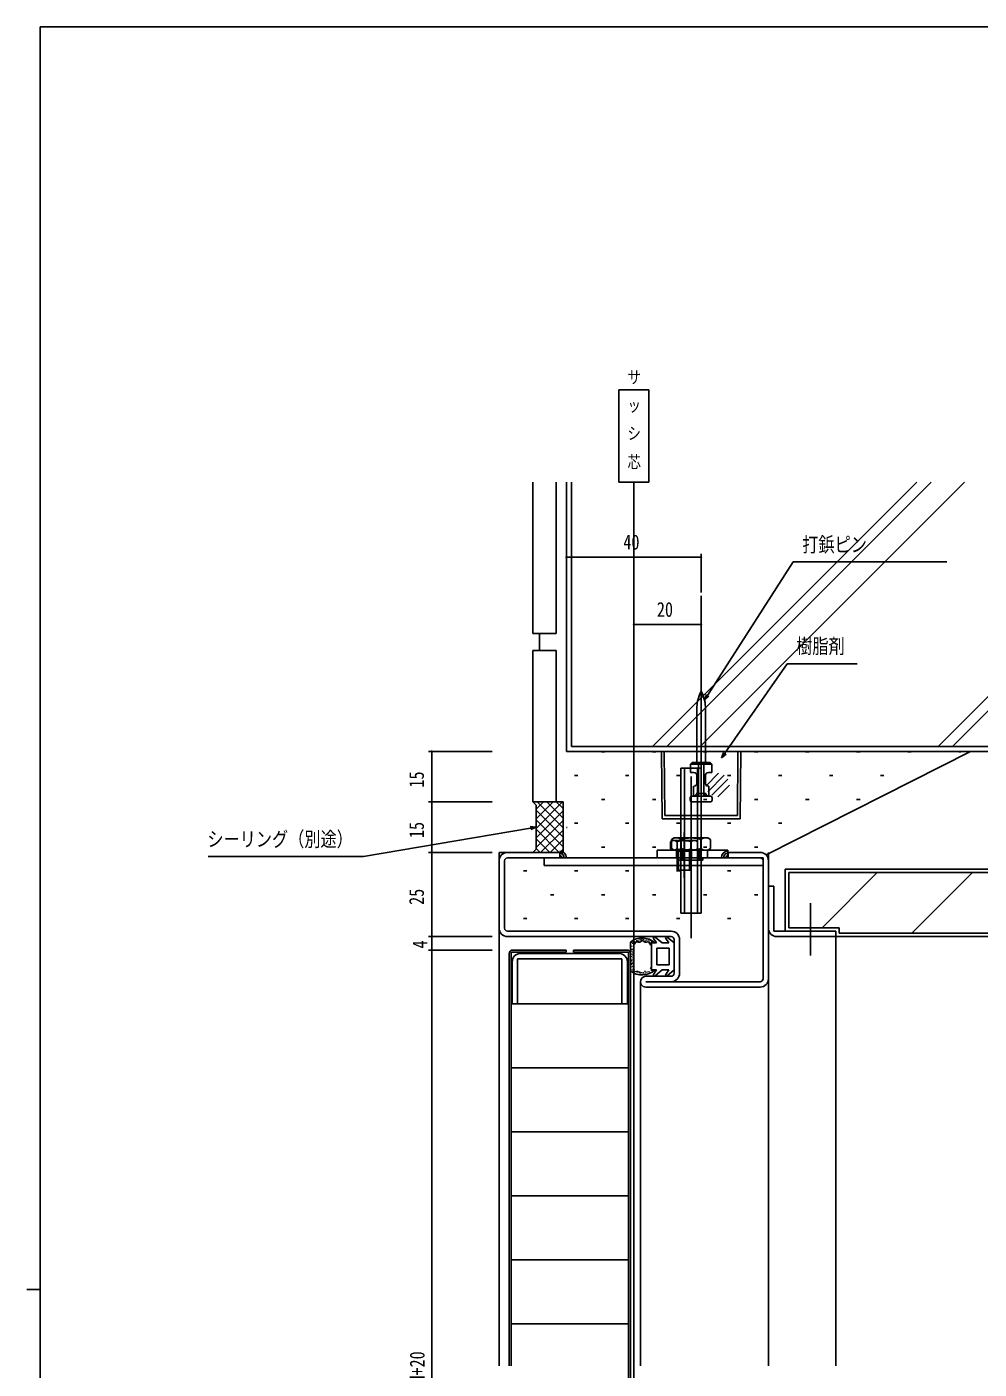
# Model space of a CAD drawing. Units: millimetres, scale not verified. Extents: x -1514 to 567, y -403 to 403.
# Drawn here: x -566.7 to -283.9, y 0.3 to 399 of the extents above; entities that cross this region are included whole.
import ezdxf
from ezdxf.enums import TextEntityAlignment as Align

# ---------------------------------------------------------------- set-up
doc = ezdxf.new("R2010")
doc.units = ezdxf.units.MM
doc.header["$LTSCALE"] = 2
for name, color, linetype in [('0-2_YKK_11', 7, 'Continuous'), ('0-3_YKK_12', 2, 'Continuous'), ('0-4_YKK_13', 4, 'Continuous'), ('0-5_YKK_D', 6, 'Continuous'), ('0-6_YKK_ZWAK', 7, 'Continuous'), ('0-7_YSS_K', 3, 'Continuous')]:
    doc.layers.add(name, color=color, linetype=linetype)
doc.styles.add('ＭＳ ゴシック', font='')
doc.styles.get('ＭＳ ゴシック').set_extended_font_data('MS Gothic')

msp = doc.modelspace()

# ---------------------------------------------------------------- linework, layer by layer
at = {"layer": '0-2_YKK_11'}
for p, q in [((-423.984, 153.809), (-408.484, 153.809)), ((-408.484, 152.209), (-423.984, 152.209)), ((-408.484, 153.809), (-408.484, 152.209)), ((-358.484, 153.809), (-348.984, 153.809)), ((-358.484, 152.209), (-358.484, 153.809)), ((-348.984, 152.209), (-358.484, 152.209)), ((-426.484, 131.309), (-426.484, 151.309)), ((-424.884, 151.309), (-424.884, 131.309)), ((-348.084, 116.309), (-348.084, 151.309)), ((-346.484, 151.309), (-346.484, 116.309)), ((-346.484, 143.809), (-346.484, 131.309)), ((-344.884, 143.809), (-346.484, 143.809)), ((-344.884, 130.409), (-344.884, 143.809)), ((-423.984, 130.409), (-375.384, 130.409)), ((-375.384, 128.809), (-423.984, 128.809)), ((-374.484, 117.91), (-374.484, 127.909)), ((-372.884, 127.909), (-372.884, 117.909)), ((-326.484, 130.409), (-344.884, 130.409)), ((-343.984, 128.809), (-326.484, 128.809)), ((-326.484, 128.809), (-326.484, 130.409)), ((-390.884, 123.809), (-420.084, 123.809)), ((-422.584, 121.309), (-422.584, 108.809)), ((-420.984, 122.209), (-389.984, 122.209)), ((-420.984, 108.809), (-420.984, 122.209)), ((-388.384, 108.809), (-388.384, 121.309)), ((-382.884, 117.01), (-375.384, 117.01)), ((-382.884, 115.409), (-348.984, 115.409)), ((-348.984, 113.809), (-382.884, 113.809)), ((-422.584, 108.809), (-420.984, 108.809))]:
    msp.add_line(p, q, dxfattribs=at)
msp.add_lwpolyline([(-389.984, 122.209), (-389.984, 108.809), (-388.384, 108.809)], dxfattribs=at)
for centre, radius, start, end in [((-423.984, 151.309), 2.5, 89.99998, 180.00002), ((-423.984, 151.309), 0.9, 89.99998, 180.00002), ((-348.984, 151.309), 2.5, 360, 89.99998), ((-348.984, 151.309), 0.9, 360, 89.99998), ((-423.984, 131.309), 2.5, 179.99967, 270), ((-423.984, 131.309), 0.9, 180.00002, 270), ((-375.384, 127.909), 2.5, 360, 89.99998), ((-375.384, 127.909), 0.9, 360, 89.99998), ((-343.984, 131.309), 2.5, 180.00001, 269.99999), ((-420.084, 121.309), 2.5, 90.00001, 179.99999), ((-390.884, 121.309), 2.5, 0.00001, 89.99999), ((-382.884, 115.41), 1.6, 89.99946, 270), ((-375.384, 117.91), 0.9, 270.00099, 360), ((-375.384, 117.909), 2.5, 270, 360), ((-348.984, 116.309), 2.5, 270, 360), ((-348.984, 116.309), 0.9, 270, 360)]:
    msp.add_arc(centre, radius, start, end, dxfattribs=at)
at = {"layer": '0-3_YKK_12'}
for p, q in [((-390.949, 291.213), (-390.949, 263.809)), ((-382.019, 291.213), (-390.949, 291.213)), ((-382.019, 263.809), (-382.019, 291.213)), ((-390.949, 263.809), (-382.019, 263.809)), ((-386.484, 263.809), (-386.484, -202.063)), ((-366.484, 204.365), (-366.484, 230.033)), ((-426.484, 153.809), (-408.484, 153.809)), ((-426.484, 153.805), (-426.484, 1.309)), ((-346.484, 153.809), (-346.484, 1.309)), ((-326.484, 128.809), (-326.484, 1.309)), ((-384.484, 115.41), (-384.484, 1.309))]:
    msp.add_line(p, q, dxfattribs=at)
at = {"layer": '0-4_YKK_13'}
for p, q in [((-366.473, 166.02), (-366.473, 204.308)), ((-367.773, 180.514), (-367.773, 196.646)), ((-365.173, 180.514), (-365.173, 196.646)), ((-378.273, 183.809), (-354.738, 183.809)), ((-378.098, 163.809), (-378.273, 183.809)), ((-377.307, 164.809), (-377.473, 183.809)), ((-355.538, 183.809), (-355.704, 164.809)), ((-354.738, 183.809), (-354.913, 163.809)), ((-369.673, 180.014), (-369.173, 180.514)), ((-369.673, 180.014), (-363.273, 180.014)), ((-369.673, 180.014), (-369.673, 177.514)), ((-363.773, 180.514), (-369.173, 180.514)), ((-367.223, 170.514), (-367.223, 180.014)), ((-365.723, 170.514), (-365.723, 180.014)), ((-363.273, 180.014), (-363.773, 180.514)), ((-363.273, 180.014), (-363.273, 177.514)), ((-372.484, 178.809), (-372.484, 135.809)), ((-366.484, 178.809), (-372.484, 178.809)), ((-371.398, 178.809), (-371.398, 135.809)), ((-368.673, 177.514), (-369.673, 177.514)), ((-369.484, 176.309), (-369.484, 128.309)), ((-367.773, 174.078), (-367.773, 176.95)), ((-367.673, 174.514), (-367.673, 176.514)), ((-367.57, 135.809), (-367.57, 178.809)), ((-366.484, 135.809), (-366.484, 178.809)), ((-365.273, 174.514), (-365.273, 176.514)), ((-365.173, 174.078), (-365.173, 176.95)), ((-361.283, 177.295), (-365.083, 173.496)), ((-359.629, 176.704), (-364.491, 171.842)), ((-363.273, 177.514), (-364.273, 177.514)), ((-358.552, 175.536), (-363.323, 170.765)), ((-368.723, 170.514), (-368.723, 173.514)), ((-367.773, 171.514), (-367.773, 170.514)), ((-365.173, 171.514), (-365.173, 170.514)), ((-364.273, 173.514), (-364.223, 173.514)), ((-364.223, 170.514), (-364.223, 173.514)), ((-358.097, 173.746), (-361.533, 170.31)), ((-369.723, 169.314), (-369.723, 170.014)), ((-369.223, 170.514), (-363.723, 170.514)), ((-363.723, 168.814), (-369.223, 168.814)), ((-364.223, 170.514), (-368.723, 170.514)), ((-367.223, 171.264), (-365.723, 171.264)), ((-363.223, 170.014), (-363.223, 169.314)), ((-378.098, 163.809), (-354.913, 163.809)), ((-377.307, 164.809), (-355.704, 164.809)), ((-371.56, 159.755), (-371.56, 146.244)), ((-375.06, 157.309), (-375.602, 156.997)), ((-375.602, 156.997), (-375.602, 154.822)), ((-375.278, 157.663), (-374.504, 158.109)), ((-375.278, 154.956), (-375.278, 157.663)), ((-375.06, 157.309), (-368.06, 157.309)), ((-374.504, 158.109), (-364.504, 158.109)), ((-373.581, 156.997), (-373.581, 154.822)), ((-372.391, 154.956), (-372.391, 157.663)), ((-371.56, 157.009), (-371.56, 149.709)), ((-369.559, 149.009), (-369.559, 157.009)), ((-369.54, 156.997), (-369.54, 154.822)), ((-368.06, 157.309), (-367.519, 156.997)), ((-367.519, 156.997), (-367.519, 154.822)), ((-366.618, 154.956), (-366.618, 157.663)), ((-363.731, 157.663), (-364.504, 158.109)), ((-363.731, 154.956), (-363.731, 157.663)), ((-348.084, 152.209), (-413.084, 152.209)), ((-413.084, 152.209), (-413.084, 149.909)), ((-358.56, 154.509), (-379.523, 154.509)), ((-379.523, 152.209), (-379.523, 154.509)), ((-358.56, 152.209), (-379.523, 152.209)), ((-375.06, 154.509), (-375.602, 154.822)), ((-375.278, 154.956), (-374.504, 154.509)), ((-375.06, 154.509), (-368.06, 154.509)), ((-374.504, 154.509), (-364.504, 154.509)), ((-373.81, 152.209), (-373.81, 154.509)), ((-373.18, 154.129), (-373.56, 154.509)), ((-373.56, 152.571), (-373.56, 154.309)), ((-373.56, 154.129), (-369.56, 154.129)), ((-373.56, 148.509), (-373.56, 153.851)), ((-373.18, 148.509), (-373.18, 154.129)), ((-373.159, 151.509), (-373.159, 152.209)), ((-365.959, 151.509), (-373.159, 151.509)), ((-372.559, 151.509), (-372.559, 154.509)), ((-372.059, 151.509), (-372.059, 154.509)), ((-369.94, 154.129), (-369.56, 154.509)), ((-369.94, 148.509), (-369.94, 154.129)), ((-369.56, 154.309), (-369.56, 148.509)), ((-369.31, 152.209), (-369.31, 154.509)), ((-368.06, 154.509), (-367.519, 154.822)), ((-367.059, 151.509), (-367.059, 154.509)), ((-366.559, 154.509), (-366.559, 151.509)), ((-365.959, 152.209), (-365.959, 151.509)), ((-364.56, 152.209), (-364.56, 154.509)), ((-363.731, 154.956), (-364.504, 154.509)), ((-358.56, 154.509), (-358.56, 152.209)), ((-348.084, 149.909), (-348.084, 152.209)), ((-413.084, 149.909), (-348.084, 149.909)), ((-369.56, 148.509), (-373.56, 148.509)), ((-372.484, 135.809), (-366.484, 135.809)), ((-333.982, 138.749), (-333.982, 123.222)), ((-385.566, 127.516), (-385.566, 127.716)), ((-384.85, 127.719), (-384.85, 127.919)), ((-384.432, 127.742), (-384.432, 127.942)), ((-384.289, 128.041), (-384.289, 128.241)), ((-383.752, 128.076), (-383.752, 128.276)), ((-383.609, 127.874), (-383.609, 128.074)), ((-383.108, 127.468), (-383.108, 127.668)), ((-383.001, 128.029), (-383.001, 128.229)), ((-382.587, 127.671), (-382.587, 127.871)), ((-382.024, 127.613), (-382.024, 127.813)), ((-379.703, 126.909), (-380.605, 128.257)), ((-378.084, 126.909), (-380.163, 128.654)), ((-376.103, 126.909), (-377.005, 128.257)), ((-374.484, 126.91), (-376.563, 128.654)), ((-423.484, 1.309), (-423.484, 123.809)), ((-422.884, 124.209), (-422.884, 1.309)), ((-406.584, 124.209), (-422.884, 124.209)), ((-422.484, 124.809), (-406.584, 124.809)), ((-406.584, 124.809), (-406.584, 124.209)), ((-388.484, 124.809), (-404.384, 124.809)), ((-404.384, 124.809), (-404.384, 124.209)), ((-404.384, 124.209), (-388.084, 124.209)), ((-388.084, 124.209), (-388.084, -124.591)), ((-387.484, 127.152), (-387.484, 118.667)), ((-387.484, -124.191), (-387.484, 123.809)), ((-387.45, 126.514), (-387.45, 126.714)), ((-387.188, 126.943), (-387.188, 127.143)), ((-387.093, 123.51), (-387.093, 123.71)), ((-387.076, 125.833), (-387.076, 126.033)), ((-387.004, 124.922), (-387.004, 125.122)), ((-386.95, 124.332), (-386.95, 124.532)), ((-386.807, 123.903), (-386.807, 124.103)), ((-386.79, 126.637), (-386.79, 126.837)), ((-386.687, 126.824), (-386.687, 127.024)), ((-386.611, 124.993), (-386.611, 125.193)), ((-386.579, 127.241), (-386.579, 127.441)), ((-386.484, 119.39), (-386.484, 126.429)), ((-386.341, 126.705), (-386.341, 126.905)), ((-386.102, 127.11), (-386.102, 127.31)), ((-385.184, 127.301), (-385.184, 127.501)), ((-381.848, 127.132), (-381.848, 127.332)), ((-381.52, 126.838), (-381.52, 127.038)), ((-381.184, 126.91), (-381.184, 122.91)), ((-379.703, 126.909), (-381.184, 126.91)), ((-381.144, 127.19), (-381.144, 127.39)), ((-375.984, 125.409), (-379.684, 125.409)), ((-379.684, 120.409), (-379.684, 125.409)), ((-376.103, 126.909), (-378.084, 126.909)), ((-375.984, 120.409), (-375.984, 125.409)), ((-374.484, 126.91), (-374.484, 118.91)), ((-387.183, 120.436), (-387.183, 120.636)), ((-387.165, 122.777), (-387.165, 122.977)), ((-387.129, 121.508), (-387.129, 121.708)), ((-386.986, 121.776), (-386.986, 121.976)), ((-386.986, 119.703), (-386.986, 119.903)), ((-386.915, 120.704), (-386.915, 120.904)), ((-386.897, 121.15), (-386.897, 121.35)), ((-386.754, 123.224), (-386.754, 123.424)), ((-386.754, 122.437), (-386.754, 122.637)), ((-386.7, 119.989), (-386.7, 120.189)), ((-381.184, 118.91), (-381.184, 122.91)), ((-375.984, 120.409), (-379.684, 120.409)), ((-387.331, 118.927), (-387.331, 119.127)), ((-386.782, 119.023), (-386.782, 119.223)), ((-386.699, 118.677), (-386.699, 118.877)), ((-386.401, 118.868), (-386.401, 119.068)), ((-385.959, 118.343), (-385.959, 118.543)), ((-385.494, 118.402), (-385.494, 118.602)), ((-385.482, 118.128), (-385.482, 118.328)), ((-385.255, 118.367), (-385.255, 118.567)), ((-384.886, 117.961), (-384.886, 118.161)), ((-384.754, 118.235), (-384.754, 118.435)), ((-384.492, 117.83), (-384.492, 118.03)), ((-384.301, 118.033), (-384.301, 118.233)), ((-383.729, 117.818), (-383.729, 118.018)), ((-383.705, 117.997), (-383.705, 118.197)), ((-383.18, 118.39), (-383.18, 118.59)), ((-383.096, 117.627), (-383.096, 117.827)), ((-383.013, 118.164), (-383.013, 118.364)), ((-382.681, 118.158), (-382.681, 118.358)), ((-382.259, 118.205), (-382.259, 118.405)), ((-381.872, 118.264), (-381.872, 118.464)), ((-381.25, 118.592), (-381.25, 118.792)), ((-379.703, 118.91), (-381.184, 118.91)), ((-379.703, 118.91), (-380.605, 117.562)), ((-378.084, 118.91), (-380.163, 117.165)), ((-376.103, 118.909), (-378.084, 118.91)), ((-376.103, 118.909), (-377.005, 117.562)), ((-374.484, 118.909), (-376.563, 117.165)), ((-422.884, 108.809), (-388.084, 108.809)), ((-422.884, 89.809), (-388.384, 89.809)), ((-422.884, 70.809), (-388.084, 70.809)), ((-422.884, 51.809), (-388.384, 51.809)), ((-422.884, 32.809), (-388.384, 32.809)), ((-422.884, 13.809), (-388.384, 13.809))]:
    msp.add_line(p, q, dxfattribs=at)
msp.add_lwpolyline([(-381.595, 126.485), (-381.786, 126.879), (-382.014, 127.169), (-382.312, 127.257), (-382.678, 127.171), (-383.063, 127.114), (-383.416, 127.265), (-383.734, 127.511), (-384.034, 127.604), (-384.663, 127.186), (-385.039, 127.127), (-385.432, 127.232), (-385.768, 127.258), (-385.996, 127.021), (-386.197, 126.667), (-386.484, 126.429)], dxfattribs=at)
for centre, radius, start, end in [((-357.167, 196.535), 10.607, 152.34159, 180.59954), ((-366.473, 201.412), 0.1, 27.65836, 152.34159), ((-375.779, 196.535), 10.607, 359.40041, 27.65836), ((-368.673, 176.514), 1, 359.99998, 89.99998), ((-364.273, 176.514), 1, 89.99998, 179.99998), ((-368.773, 171.514), 1, 269.99998, 359.99998), ((-368.673, 174.514), 1, 269.99998, 359.99998), ((-364.273, 174.514), 1, 179.99998, 269.99998), ((-364.173, 171.514), 1, 179.99998, 269.99998), ((-369.223, 170.014), 0.5, 89.99998, 179.99998), ((-369.223, 169.314), 0.5, 179.99998, 269.99998), ((-363.723, 170.014), 0.5, 359.99998, 89.99998), ((-363.723, 169.314), 0.5, 269.99998, 359.99998), ((-374.591, 155.52), 1.789, 55.61575, 124.38425), ((-373.834, 155.554), 2.556, 55.61575, 124.38425), ((-371.56, 150.622), 6.687, 72.41205, 107.58795), ((-369.504, 148.556), 9.553, 72.41205, 107.58795), ((-368.529, 155.52), 1.789, 55.61575, 124.38425), ((-365.174, 155.554), 2.556, 55.61575, 124.38425), ((-374.591, 156.298), 1.789, 235.61575, 304.38425), ((-373.834, 157.065), 2.556, 235.61575, 304.38425), ((-373.76, 154.309), 0.2, 0, 90), ((-371.56, 161.197), 6.687, 252.41205, 287.58795), ((-369.504, 164.063), 9.553, 252.41205, 287.58795), ((-369.36, 154.309), 0.2, 90, 180), ((-368.529, 156.298), 1.789, 235.61575, 304.38425), ((-365.174, 157.065), 2.556, 235.61575, 304.38425), ((-383.984, 122.91), 5.5, 46.65824, 129.51963), ((-380.355, 128.424), 0.3, 49.99756, 213.78886), ((-376.755, 128.424), 0.3, 49.99756, 213.78886), ((-422.484, 123.809), 1, 90, 180), ((-388.484, 123.809), 1, 0, 90), ((-383.984, 122.91), 4.3, 49.37051, 56.2499), ((-383.984, 122.91), 4.3, 303.7499, 310.62928), ((-383.984, 122.91), 5.5, 230.48036, 313.34175), ((-380.355, 117.395), 0.3, 146.21114, 310.00244), ((-376.755, 117.395), 0.3, 146.21114, 310.00244)]:
    msp.add_arc(centre, radius, start, end, dxfattribs=at)
at = {"layer": '0-5_YKK_D'}
for p, q in [((-406.484, 187.309), (-406.484, 242.458)), ((-406.484, 241.458), (-366.484, 241.458)), ((-366.484, 231.033), (-366.484, 242.458)), ((-364.549, 200.447), (-339.145, 240.079)), ((-339.145, 240.079), (-293.489, 240.079)), ((-386.484, 221.458), (-366.473, 221.458)), ((-359.429, 183.27), (-340.936, 209.818)), ((-340.936, 209.818), (-320.133, 209.818)), ((-365.466, 199.016), (-364.933, 200.693)), ((-365.466, 199.016), (-364.549, 200.447)), ((-364.166, 200.202), (-365.466, 199.016)), ((-428.484, 183.809), (-447.484, 183.809)), ((-446.484, 168.809), (-446.484, 183.809)), ((-360.401, 181.875), (-359.803, 183.53)), ((-360.401, 181.875), (-359.429, 183.27)), ((-359.056, 183.01), (-360.401, 181.875)), ((-428.484, 168.809), (-447.484, 168.809)), ((-428.484, 168.809), (-447.484, 168.809)), ((-446.484, 153.809), (-446.484, 168.809)), ((-417.16, 161.024), (-466.741, 152.589)), ((-417.236, 161.473), (-415.484, 161.309)), ((-415.484, 161.309), (-417.16, 161.024)), ((-415.484, 161.309), (-417.084, 160.575)), ((-466.741, 152.589), (-512.884, 152.589)), ((-428.484, 153.809), (-447.484, 153.809)), ((-428.484, 153.809), (-447.484, 153.809)), ((-446.484, 153.809), (-446.484, 128.809)), ((-428.484, 128.809), (-447.484, 128.809)), ((-428.484, 128.809), (-447.484, 128.809)), ((-446.484, 128.809), (-446.484, 124.809)), ((-428.484, 124.809), (-447.484, 124.809)), ((-428.484, 124.809), (-447.484, 124.809)), ((-446.484, 124.809), (-446.484, -125.191))]:
    msp.add_line(p, q, dxfattribs=at)
for centre, start, end in [((-406.484, 241.458), 0, 180), ((-406.484, 241.458), 180, 0), ((-366.484, 241.458), 0, 180), ((-366.484, 241.458), 180, 0), ((-386.484, 221.458), 0, 180), ((-386.484, 221.458), 180, 0), ((-366.473, 221.458), 0, 180), ((-366.473, 221.458), 180, 0), ((-446.484, 183.809), 90, 270), ((-446.484, 183.809), 270, 90), ((-446.484, 168.809), 90, 270), ((-446.484, 168.809), 90, 270), ((-446.484, 168.809), 270, 90), ((-446.484, 168.809), 270, 90), ((-446.484, 153.809), 90, 270), ((-446.484, 153.809), 90, 270), ((-446.484, 153.809), 270, 90), ((-446.484, 153.809), 270, 90), ((-446.484, 128.809), 90, 270), ((-446.484, 128.809), 90, 270), ((-446.484, 128.809), 270, 90), ((-446.484, 128.809), 270, 90), ((-446.484, 124.809), 90, 270), ((-446.484, 124.809), 90, 270), ((-446.484, 124.809), 270, 90), ((-446.484, 124.809), 270, 90)]:
    msp.add_arc(centre, 0.106, start, end, dxfattribs=at)
at = {"layer": '0-6_YKK_ZWAK'}
for p, q in [((537.3, 399), (-562.7, 399)), ((-562.7, -351), (-562.7, 399)), ((-566.7, 24), (-562.7, 24))]:
    msp.add_line(p, q, dxfattribs=at)
at = {"layer": '0-7_YSS_K'}
for p, q in [((-416.484, 218.809), (-416.484, 263.809)), ((-409.484, 218.809), (-409.484, 263.809)), ((-406.484, 263.809), (-406.484, 183.809)), ((-404.984, 185.309), (-404.984, 263.809)), ((-302.456, 263.809), (-380.956, 185.309)), ((-298.213, 263.809), (-376.713, 185.309)), ((-288.313, 263.809), (-366.813, 185.309)), ((-227.984, 253.428), (-296.101, 185.311)), ((-227.984, 249.186), (-291.859, 185.311)), ((-409.484, 218.809), (-416.484, 218.809)), ((-414.484, 213.809), (-414.484, 218.809)), ((-416.484, 168.809), (-416.484, 213.809)), ((-409.484, 213.809), (-416.484, 213.809)), ((-409.484, 168.809), (-409.484, 213.809)), ((-406.484, 183.809), (-226.484, 183.809)), ((-227.984, 185.309), (-404.984, 185.309)), ((-396.05, 183.702), (-395.05, 183.702)), ((-380.9, 183.702), (-379.9, 183.702)), ((-365.75, 183.702), (-364.75, 183.702)), ((-350.6, 183.702), (-349.6, 183.702)), ((-347.216, 153.077), (-286.484, 183.809)), ((-335.45, 183.702), (-334.45, 183.702)), ((-320.3, 183.702), (-319.3, 183.702)), ((-305.15, 183.702), (-304.15, 183.702)), ((-290, 183.702), (-289.393, 183.702)), ((-404.125, 176.627), (-403.125, 176.627)), ((-388.975, 176.627), (-387.975, 176.627)), ((-373.825, 176.627), (-372.825, 176.627)), ((-358.675, 176.627), (-357.675, 176.627)), ((-343.525, 176.627), (-342.525, 176.627)), ((-328.375, 176.627), (-327.375, 176.627)), ((-313.225, 176.627), (-312.225, 176.627)), ((-416.484, 168.809), (-409.484, 168.809)), ((-416.484, 168.809), (-407.484, 168.809)), ((-415.484, 167.809), (-416.484, 168.809)), ((-415.484, 167.809), (-416.484, 168.809)), ((-416.105, 168.809), (-416.294, 168.62)), ((-407.62, 168.809), (-415.484, 160.945)), ((-413.276, 168.809), (-415.484, 166.602)), ((-410.448, 168.809), (-415.484, 163.773)), ((-415.484, 154.809), (-415.484, 167.809)), ((-415.484, 154.809), (-415.484, 167.809)), ((-407.484, 161.155), (-415.139, 168.809)), ((-407.484, 163.983), (-412.31, 168.809)), ((-407.484, 166.812), (-409.482, 168.809)), ((-407.484, 168.809), (-407.484, 153.809)), ((-396.05, 169.552), (-395.05, 169.552)), ((-380.9, 169.552), (-379.9, 169.552)), ((-365.75, 169.552), (-364.75, 169.552)), ((-350.6, 169.552), (-349.6, 169.552)), ((-335.45, 169.552), (-334.45, 169.552)), ((-320.3, 169.552), (-319.3, 169.552)), ((-407.484, 158.326), (-415.484, 166.326)), ((-407.484, 166.117), (-415.484, 158.117)), ((-407.484, 155.498), (-415.484, 163.498)), ((-407.484, 163.288), (-415.484, 155.288)), ((-408.624, 153.809), (-415.484, 160.669)), ((-407.484, 160.46), (-414.134, 153.809)), ((-406.423, 161.172), (-406.223, 161.172)), ((-404.125, 162.477), (-403.125, 162.477)), ((-388.975, 162.477), (-387.975, 162.477)), ((-373.825, 162.477), (-372.825, 162.477)), ((-358.675, 162.477), (-357.675, 162.477)), ((-343.525, 162.477), (-342.525, 162.477)), ((-411.452, 153.809), (-415.484, 157.841)), ((-407.484, 157.631), (-411.306, 153.809)), ((-416.484, 153.809), (-415.484, 154.809)), ((-416.484, 153.809), (-415.484, 154.809)), ((-407.484, 153.809), (-416.484, 153.809)), ((-414.281, 153.809), (-415.484, 155.013)), ((-407.484, 154.803), (-408.477, 153.809)), ((-396.05, 155.402), (-395.05, 155.402)), ((-380.9, 155.402), (-379.9, 155.402)), ((-365.75, 155.402), (-364.75, 155.402)), ((-350.6, 155.402), (-349.6, 155.402)), ((-419.275, 148.327), (-418.275, 148.327)), ((-404.125, 148.327), (-403.125, 148.327)), ((-388.975, 148.327), (-387.975, 148.327)), ((-373.825, 148.327), (-372.825, 148.327)), ((-358.675, 148.327), (-357.675, 148.327)), ((-200.481, 148.809), (-341.481, 148.809)), ((-341.481, 148.809), (-341.481, 130.409)), ((-201.481, 147.809), (-340.481, 147.809)), ((-340.481, 147.809), (-340.481, 131.409)), ((-314.186, 147.809), (-330.586, 131.409)), ((-285.902, 147.809), (-303.902, 129.809)), ((-411.2, 141.252), (-410.2, 141.252)), ((-396.05, 141.252), (-395.05, 141.252)), ((-380.9, 141.252), (-379.9, 141.252)), ((-365.75, 141.252), (-364.75, 141.252)), ((-350.6, 141.252), (-349.6, 141.252)), ((-419.275, 134.177), (-418.275, 134.177)), ((-404.125, 134.177), (-403.125, 134.177)), ((-388.975, 134.177), (-387.975, 134.177)), ((-373.825, 134.177), (-372.825, 134.177)), ((-358.675, 134.177), (-357.675, 134.177)), ((-326.484, 130.409), (-341.481, 130.409)), ((-325.481, 131.409), (-340.481, 131.409)), ((-326.484, 130.409), (-326.484, 128.809)), ((-326.484, 128.809), (-176.481, 128.809)), ((-325.481, 129.809), (-325.481, 131.409)), ((-325.481, 129.809), (-177.481, 129.809))]:
    msp.add_line(p, q, dxfattribs=at)
for centre, radius, start, end in [((-408.484, 152.209), 2, 0, 89.99998), ((-408.484, 152.209), 2, 0, 89.99998), ((-408.484, 152.209), 1.333, 0, 89.99998), ((-408.484, 152.209), 1.333, 0, 89.99998), ((-408.484, 152.209), 0.667, 0, 89.99998), ((-408.484, 152.209), 0.667, 0, 89.99998), ((-358.484, 152.209), 2, 90, 179.99998), ((-358.484, 152.209), 2, 90, 179.99998), ((-358.484, 152.209), 1.333, 90, 179.99998), ((-358.484, 152.209), 1.333, 90, 179.99998), ((-358.484, 152.209), 0.667, 90, 179.99998), ((-358.484, 152.209), 0.667, 90, 179.99998)]:
    msp.add_arc(centre, radius, start, end, dxfattribs=at)

# ---------------------------------------------------------------- texts
at = {"layer": '0-3_YKK_12', "style": 'ＭＳ ゴシック', "width": 0.8}
for s, p in [('サ', (-388.351, 291.987)), ('ッ', (-388.351, 283.653)), ('シ', (-388.351, 275.32)), ('芯', (-388.351, 266.835))]:
    msp.add_text(s, height=3.666, dxfattribs=at).set_placement(p, align=Align.BOTTOM_LEFT)
at = {"layer": '0-5_YKK_D', "style": 'ＭＳ ゴシック', "width": 0.8}
for s, p in [('40', (-389.578, 242.458)), ('打鋲ピン', (-336.445, 241.719)), ('20', (-379.622, 222.458)), ('樹脂剤', (-338.236, 211.579)), ('シーリング（別途）', (-513.1, 154.229))]:
    msp.add_text(s, height=4.399, dxfattribs=at).set_placement(p, align=Align.BOTTOM_LEFT)
for s, p in [('15', (-447.484, 173.069)), ('15', (-447.484, 158.069)), ('25', (-447.484, 138.227)), ('4', (-446.484, 125.262)), ('DH=H+20', (-447.284, -11.131))]:
    msp.add_text(s, height=4.399, rotation=90, dxfattribs=at).set_placement(p, align=Align.BOTTOM_LEFT)

doc.saveas('drawing.dxf')
